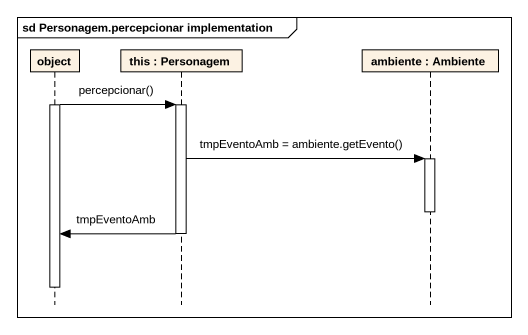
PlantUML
@startuml
mainframe sd Personagem.percepcionar implementation
hide footbox
participant "object" as object_
participant "this : Personagem" as this
participant "ambiente : Ambiente" as ambiente

activate object_
object_ -> this : percepcionar()
activate this
this -> ambiente : tmpEventoAmb = ambiente.getEvento()
activate ambiente
deactivate ambiente
this -> object_ : tmpEventoAmb
deactivate this
deactivate object_
@enduml
